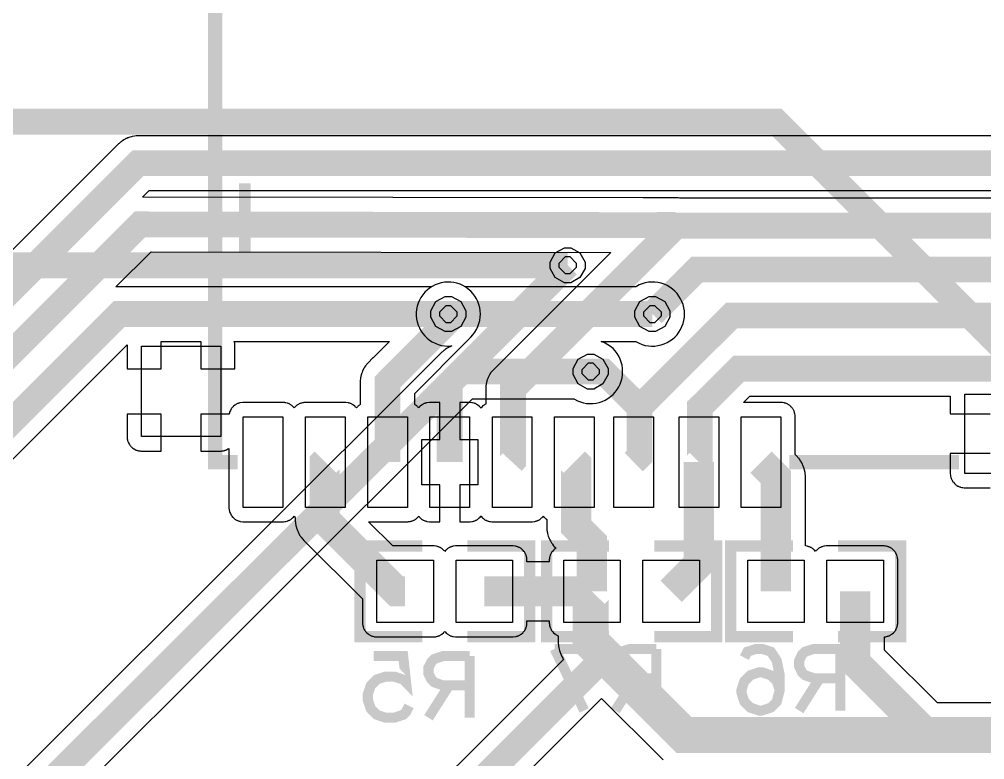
# Model space of a CAD drawing. Extents: x 0 to 5, y 0 to 2.5.
# Drawn here: x 2.602 to 3.301, y 1.05 to 1.587 of the extents above; entities that cross this region are included whole.
import ezdxf

# ---------------------------------------------------------------- set-up
doc = ezdxf.new("R2010")
doc.units = 0
doc.layers.get('0').update_dxf_attribs({"linetype": 'CONTINUOUS'})

msp = doc.modelspace()

# ---------------------------------------------------------------- linework, layer by layer
at = {"color": 54}
for points, const_width in [([(3.05094, 1.81928), (2.74343, 1.81928), (2.74343, 1.26563), (2.75976, 1.26563)], 0.010417), ([(3.28271, 1.26563), (3.15967, 1.26563)], 0.010417), ([(2.89356, 1.2047), (2.84842, 1.2047), (2.84842, 1.13905), (2.89356, 1.13905)], 0.008202), ([(2.92638, 1.2047), (2.97146, 1.2047), (2.97146, 1.13905), (2.92638, 1.13905)], 0.008202), ([(3.02897, 1.2047), (2.98383, 1.2047), (2.98383, 1.13905), (3.02897, 1.13905)], 0.008202), ([(3.06179, 1.2047), (3.10688, 1.2047), (3.10688, 1.13905), (3.06179, 1.13905)], 0.008202), ([(3.16228, 1.13905), (3.11708, 1.13905), (3.11708, 1.2047), (3.16228, 1.2047)], 0.008202), ([(3.19499, 1.13905), (3.24024, 1.13905), (3.24024, 1.2047), (3.19499, 1.2047)], 0.008202), ([(2.98958, 1.13021), (3.01096, 1.0855)], 0.007292), ([(3.01947, 1.13021), (2.98958, 1.13021)], 0.007292), ([(3.06332, 1.13021), (3.04417, 1.13021), (3.03782, 1.12815), (3.03564, 1.12603), (3.03353, 1.12174), (3.03353, 1.11751), (3.03564, 1.11323), (3.03782, 1.11106), (3.04417, 1.10894), (3.06332, 1.10894)], 0.007292), ([(3.06332, 1.13021), (3.06332, 1.0855)], 0.007292), ([(3.12706, 1.12386), (3.12929, 1.12815), (3.13564, 1.13021), (3.13992, 1.13021), (3.14626, 1.12815), (3.1505, 1.12174), (3.15272, 1.11106), (3.15272, 1.10042), (3.1505, 1.09185), (3.14626, 1.08762), (3.13992, 1.0855), (3.13769, 1.0855), (3.13135, 1.08762), (3.12706, 1.09185), (3.125, 1.09831), (3.125, 1.10042), (3.12706, 1.10677), (3.13135, 1.11106), (3.13769, 1.11323), (3.13992, 1.11323), (3.14626, 1.11106), (3.1505, 1.10677), (3.15272, 1.10042)], 0.007292), ([(3.19656, 1.13021), (3.1774, 1.13021), (3.17106, 1.12815), (3.16883, 1.12603), (3.16678, 1.12174), (3.16678, 1.11751), (3.16883, 1.11323), (3.17106, 1.11106), (3.1774, 1.10894), (3.19656, 1.10894)], 0.007292), ([(3.19656, 1.13021), (3.19656, 1.0855)], 0.007292), ([(2.85846, 1.125), (2.87978, 1.125), (2.88189, 1.10585), (2.87978, 1.10802), (2.87332, 1.11008), (2.86697, 1.11008), (2.86062, 1.10802), (2.85633, 1.10373), (2.85417, 1.09738), (2.85417, 1.0931), (2.85633, 1.08664), (2.86062, 1.08241), (2.86697, 1.0803), (2.87332, 1.0803), (2.87978, 1.08241), (2.88189, 1.08458), (2.88406, 1.08887)], 0.007292), ([(2.9279, 1.125), (2.90875, 1.125), (2.9024, 1.12294), (2.90022, 1.12082), (2.89811, 1.11654), (2.89811, 1.1123), (2.90022, 1.10802), (2.9024, 1.10585), (2.90875, 1.10373), (2.9279, 1.10373)], 0.007292), ([(2.9279, 1.125), (2.9279, 1.0803)], 0.007292), ([(3.04844, 1.10894), (3.03353, 1.0855)], 0.007292), ([(3.18164, 1.10894), (3.16678, 1.0855)], 0.007292), ([(2.91303, 1.10373), (2.89811, 1.0803)], 0.007292)]:
    msp.add_lwpolyline(points, dxfattribs=dict(at, const_width=const_width))
at = {"color": 5}
for points, const_width in [([(3.96929, 1.73122), (3.96929, 1.7724), (3.94374, 1.7979), (3.78961, 1.7979), (3.47396, 1.48232), (2.6875, 1.48232), (2.24164, 1.03646), (2.24164, 0.829156), (2.33018, 0.740614)], 0.01875), ([(2.33018, 0.844781), (2.32394, 0.844781), (2.28125, 0.887478), (2.28125, 1.03022), (2.68896, 1.43793), (3.05365, 1.43739), (3.0771, 1.4375)], 0.01875), ([(3.77399, 1.43707), (3.07769, 1.43707), (2.95936, 1.31874), (2.95936, 1.26628), (2.95876, 1.26563)], 0.01875), ([(2.91351, 1.26563), (2.91351, 1.32292), (2.99897, 1.40831)], 0.01875), ([(3.83854, 1.37185), (3.80106, 1.37185), (3.76768, 1.40522), (3.09272, 1.40522), (3.06044, 1.37294)], 0.01875), ([(2.91249, 1.37294), (2.67393, 1.37294), (2.32915, 1.0281), (2.32915, 0.949978), (2.33018, 0.948947)], 0.01875), ([(2.91249, 1.37294), (2.91249, 1.36773), (2.87185, 1.32709)], 0.01875), ([(3.87136, 1.37185), (3.87136, 1.33697), (3.84896, 1.31456), (3.81044, 1.31456), (3.75315, 1.37185), (3.11774, 1.37185), (3.05106, 1.30523), (3.05106, 1.2698), (3.04688, 1.26563)], 0.01875), ([(3.90419, 1.37185), (3.90419, 1.32606), (3.85732, 1.27919), (3.79372, 1.27919), (3.73958, 1.33333), (3.12294, 1.33333), (3.09478, 1.30523), (3.09478, 1.26633), (3.09407, 1.26563)], 0.01875), ([(2.86843, 1.26563), (2.86843, 1.32362), (2.87185, 1.32709)], 0.01875), ([(3.01563, 1.33127), (3.02501, 1.33127), (3.05106, 1.30523)], 0.01875), ([(2.88112, 1.17188), (2.875, 1.17188), (2.82292, 1.22396), (2.82292, 1.26519), (2.82335, 1.26563)], 0.021875), ([(3.01654, 1.17188), (3.01654, 1.20741), (3.00521, 1.21875), (3.00521, 1.26427), (3.00385, 1.26563)], 0.021875), ([(3.09407, 1.26563), (3.09407, 1.19189), (3.07406, 1.17188)], 0.021875), ([(3.1499, 1.17188), (3.1499, 1.25488), (3.13917, 1.26563)], 0.021875), ([(3.01654, 1.17188), (2.93864, 1.17188)], 0.021875), ([(4.05208, 1.01042), (3.51042, 1.01042), (3.45313, 1.06771), (3.08333, 1.06771), (3.01563, 1.13542), (3.01563, 1.17095), (3.01654, 1.17188)], 0.026042), ([(3.20742, 1.17188), (3.20742, 1.1205), (3.2601, 1.06771)], 0.021875), ([(2.43435, 0.948947), (2.85032, 0.948947), (3.02626, 1.12478)], 0.01875)]:
    msp.add_lwpolyline(points, dxfattribs=dict(at, const_width=const_width))
at = {"color": 1, "const_width": 0.01875}
for points in [[(3.39481, 1.21457), (3.39481, 1.26769), (3.15001, 1.51247), (1.32606, 1.51247), (1.26666, 1.45313), (0.807292, 1.45313), (0.791667, 1.4375)], [(2.99897, 1.40831), (0.820856, 1.40831), (0.791667, 1.4375)], [(3.06044, 1.37294), (2.91249, 1.37294)], [(2.43435, 0.844781), (2.92188, 1.33127), (3.01563, 1.33127)]]:
    msp.add_lwpolyline(points, dxfattribs=at)
at = {"color": 5}
for points in [[(3.46576, 1.50206), (2.68631, 1.50206), (2.68511, 1.50196), (2.68332, 1.50162), (2.68278, 1.50151), (2.68158, 1.50119), (2.68104, 1.50097), (2.6805, 1.50082), (2.6799, 1.5006), (2.67936, 1.50032), (2.67882, 1.50011), (2.67828, 1.49983), (2.67779, 1.49951), (2.67725, 1.49924), (2.67626, 1.49858), (2.67578, 1.49821), (2.67529, 1.49789), (2.67481, 1.4975), (2.67437, 1.49713), (2.67393, 1.49669), (2.6735, 1.49631), (2.22765, 1.05046)], [(3.73465, 1.45687), (3.08111, 1.45687), (3.08111, 1.45687), (3.08089, 1.45692), (3.07997, 1.45708), (3.079, 1.45719), (3.07796, 1.45725), (3.07699, 1.45731), (3.0536, 1.45719), (2.69092, 1.45768), (2.69569, 1.46251), (3.47515, 1.46251)], [(2.34896, 1.01991), (2.67969, 1.35064), (2.67969, 1.35053), (2.67964, 1.3501), (2.67964, 1.33328), (2.70437, 1.33328), (2.70437, 1.35314), (2.73313, 1.35314), (2.73313, 1.33328), (2.75786, 1.33328), (2.75786, 1.3501), (2.75782, 1.35053), (2.75782, 1.35097), (2.75776, 1.3514), (2.75765, 1.35183), (2.75754, 1.35221), (2.75732, 1.35308), (2.75726, 1.35314), (2.86996, 1.35314), (2.85796, 1.34115), (2.85786, 1.34109), (2.85444, 1.33762), (2.854, 1.33718), (2.85325, 1.33632), (2.85286, 1.33583), (2.85249, 1.33539), (2.85183, 1.33442), (2.85151, 1.33388), (2.85118, 1.33339), (2.85038, 1.33176), (2.84993, 1.33068), (2.84972, 1.33008), (2.84956, 1.32954), (2.84939, 1.32894), (2.84924, 1.3284), (2.84907, 1.3278), (2.84885, 1.32661), (2.84864, 1.32422), (2.84864, 1.30729), (2.84836, 1.30713), (2.84804, 1.30691), (2.84771, 1.30664), (2.84733, 1.30637), (2.847, 1.3061), (2.84674, 1.30577), (2.8464, 1.3055), (2.84586, 1.30485), (2.84565, 1.30518), (2.84538, 1.3055), (2.84506, 1.30577), (2.84472, 1.3061), (2.84375, 1.30691), (2.84338, 1.30713), (2.84304, 1.3074), (2.84267, 1.30762), (2.84229, 1.30778), (2.84185, 1.308), (2.84147, 1.30816), (2.8411, 1.30827), (2.84065, 1.30843), (2.84022, 1.30854), (2.83985, 1.30865), (2.83811, 1.30887), (2.80854, 1.30887), (2.80767, 1.30876), (2.80729, 1.3087), (2.80686, 1.30865), (2.80599, 1.30843), (2.80561, 1.30827), (2.80518, 1.30816), (2.80479, 1.308), (2.80442, 1.30778), (2.80404, 1.30762), (2.80365, 1.3074), (2.80328, 1.30713), (2.80296, 1.30691), (2.80257, 1.30664), (2.80192, 1.3061), (2.80132, 1.3055), (2.80078, 1.30485), (2.80024, 1.3055), (2.79964, 1.3061), (2.79899, 1.30664), (2.79861, 1.30691), (2.79829, 1.30713), (2.7979, 1.3074), (2.79753, 1.30762), (2.79715, 1.30778), (2.79676, 1.308), (2.79639, 1.30816), (2.79596, 1.30827), (2.79557, 1.30843), (2.79471, 1.30865), (2.79428, 1.3087), (2.79389, 1.30876), (2.79303, 1.30887), (2.76346, 1.30887), (2.76172, 1.30865), (2.76133, 1.30854), (2.7609, 1.30843), (2.76047, 1.30827), (2.7601, 1.30816), (2.75971, 1.308), (2.75928, 1.30778), (2.7589, 1.30762), (2.75851, 1.3074), (2.75819, 1.30713), (2.75782, 1.30691), (2.75683, 1.3061), (2.75651, 1.30577), (2.75618, 1.3055), (2.75564, 1.30485), (2.75537, 1.30447), (2.75515, 1.30414), (2.7545, 1.30301), (2.75418, 1.30225), (2.75401, 1.30181), (2.7539, 1.30143), (2.75369, 1.30056), (2.75364, 1.30046), (2.73313, 1.30046), (2.73313, 1.27365), (2.74789, 1.27365), (2.74832, 1.27371), (2.74875, 1.27371), (2.74918, 1.27382), (2.74963, 1.27387), (2.75, 1.27398), (2.75043, 1.27409), (2.75082, 1.2742), (2.75125, 1.27436), (2.75201, 1.27468), (2.75244, 1.2749), (2.75276, 1.27512), (2.75315, 1.27534), (2.75347, 1.27555), (2.75347, 1.23193), (2.75353, 1.23155), (2.75358, 1.23112), (2.7539, 1.22982), (2.75401, 1.22944), (2.75418, 1.229), (2.7545, 1.22824), (2.75515, 1.22711), (2.75537, 1.22678), (2.75564, 1.2264), (2.75618, 1.22575), (2.75651, 1.22548), (2.75683, 1.22515), (2.75782, 1.22434), (2.75819, 1.22412), (2.75851, 1.22385), (2.7589, 1.22363), (2.75928, 1.22347), (2.75971, 1.22325), (2.7601, 1.22309), (2.76047, 1.22298), (2.7609, 1.22282), (2.76133, 1.22271), (2.76172, 1.2226), (2.76346, 1.22238), (2.79303, 1.22238), (2.79389, 1.22249), (2.79428, 1.22255), (2.79471, 1.2226), (2.79557, 1.22282), (2.79596, 1.22298), (2.79639, 1.22309), (2.79676, 1.22325), (2.79715, 1.22347), (2.79753, 1.22363), (2.7979, 1.22385), (2.79829, 1.22412), (2.79861, 1.22434), (2.79899, 1.22461), (2.79964, 1.22515), (2.80024, 1.22575), (2.80078, 1.2264), (2.80132, 1.22575), (2.80154, 1.22548), (2.80154, 1.22396), (2.8016, 1.22336), (2.8016, 1.22271), (2.80165, 1.22211), (2.80171, 1.22146), (2.80181, 1.22087), (2.80186, 1.22027), (2.80203, 1.21962), (2.80214, 1.21902), (2.80263, 1.21723), (2.80285, 1.21663), (2.80306, 1.21609), (2.80333, 1.21549), (2.80354, 1.21495), (2.80382, 1.21436), (2.80414, 1.21381), (2.80442, 1.21327), (2.80474, 1.21273), (2.80507, 1.21224), (2.80544, 1.2117), (2.80578, 1.21121), (2.80653, 1.21023), (2.80697, 1.20974), (2.80783, 1.20888), (2.85026, 1.1664), (2.85026, 1.14887), (2.85038, 1.148), (2.85042, 1.14762), (2.85047, 1.14719), (2.85069, 1.14632), (2.85086, 1.14594), (2.85097, 1.14551), (2.85113, 1.14513), (2.85135, 1.14475), (2.85151, 1.14437), (2.85194, 1.14361), (2.85221, 1.14328), (2.85249, 1.1429), (2.85331, 1.14193), (2.85428, 1.14111), (2.85465, 1.14084), (2.85499, 1.14063), (2.85536, 1.14035), (2.85574, 1.14014), (2.85613, 1.13997), (2.8565, 1.13976), (2.85688, 1.13959), (2.85732, 1.13949), (2.85769, 1.13932), (2.85856, 1.13911), (2.859, 1.13905), (2.85938, 1.139), (2.86025, 1.13889), (2.90213, 1.13889), (2.90343, 1.13905), (2.90381, 1.13911), (2.90468, 1.13932), (2.90506, 1.13949), (2.90549, 1.13959), (2.90588, 1.13976), (2.90625, 1.13997), (2.90662, 1.14014), (2.90701, 1.14035), (2.90739, 1.14063), (2.90776, 1.14084), (2.90907, 1.14193), (2.90935, 1.14225), (2.90967, 1.14258), (2.90989, 1.1429), (2.91043, 1.14225), (2.91103, 1.14166), (2.91135, 1.14138), (2.91174, 1.14111), (2.91206, 1.14084), (2.91237, 1.14063), (2.91276, 1.14035), (2.91314, 1.14014), (2.91351, 1.13997), (2.9139, 1.13976), (2.91433, 1.13959), (2.91471, 1.13949), (2.91515, 1.13932), (2.91553, 1.13921), (2.91596, 1.13911), (2.91769, 1.13889), (2.95953, 1.13889), (2.96126, 1.13911), (2.96164, 1.13921), (2.96208, 1.13932), (2.96251, 1.13949), (2.96289, 1.13959), (2.96326, 1.13976), (2.96371, 1.13997), (2.96408, 1.14014), (2.96446, 1.14035), (2.96479, 1.14063), (2.96517, 1.14084), (2.96647, 1.14193), (2.96679, 1.14225), (2.96733, 1.1429), (2.96761, 1.14328), (2.96783, 1.14361), (2.96847, 1.14475), (2.96881, 1.14551), (2.96897, 1.14594), (2.96907, 1.14632), (2.9694, 1.14762), (2.96946, 1.148), (2.96951, 1.14844), (2.96951, 1.1505), (2.98568, 1.1505), (2.98568, 1.14887), (2.98579, 1.148), (2.98583, 1.14762), (2.98589, 1.14719), (2.98611, 1.14632), (2.98628, 1.14594), (2.98639, 1.14551), (2.98654, 1.14513), (2.98676, 1.14475), (2.98693, 1.14437), (2.98736, 1.14361), (2.98762, 1.14328), (2.9879, 1.1429), (2.98872, 1.14193), (2.98969, 1.14111), (2.99007, 1.14084), (2.9904, 1.14063), (2.99078, 1.14035), (2.99115, 1.14014), (2.99154, 1.13997), (2.99192, 1.13976), (2.99219, 1.13965), (2.99219, 1.13477), (2.9924, 1.13216), (2.99262, 1.13086), (2.99311, 1.12891), (2.99328, 1.12831), (2.99349, 1.12766), (2.99371, 1.12706), (2.99479, 1.12468), (2.99511, 1.12408), (2.99544, 1.12353), (2.99576, 1.12294), (2.99599, 1.12261), (2.84212, 0.96875)], [(3.45378, 1.09115), (3.26693, 1.09115), (3.22874, 1.12934), (3.22874, 1.13894), (3.22917, 1.139), (3.22954, 1.13905), (3.22999, 1.13911), (3.23085, 1.13932), (3.23122, 1.13949), (3.23167, 1.13959), (3.23204, 1.13976), (3.23242, 1.13997), (3.23281, 1.14014), (3.23318, 1.14035), (3.23356, 1.14063), (3.23389, 1.14084), (3.23426, 1.14111), (3.23525, 1.14193), (3.23606, 1.1429), (3.23633, 1.14328), (3.2366, 1.14361), (3.23703, 1.14437), (3.23719, 1.14475), (3.23742, 1.14513), (3.23757, 1.14551), (3.23768, 1.14594), (3.23785, 1.14632), (3.23807, 1.14719), (3.23817, 1.14806), (3.23822, 1.14844), (3.23828, 1.14887), (3.23828, 1.19488), (3.23817, 1.19575), (3.23813, 1.19613), (3.23807, 1.19656), (3.23785, 1.19743), (3.23768, 1.19781), (3.23757, 1.19824), (3.23742, 1.19862), (3.23719, 1.199), (3.23703, 1.19938), (3.2366, 1.20014), (3.23633, 1.20047), (3.23606, 1.20085), (3.23525, 1.20182), (3.23426, 1.20264), (3.23389, 1.20291), (3.23356, 1.20313), (3.23318, 1.2034), (3.23281, 1.20361), (3.23242, 1.20378), (3.23204, 1.20399), (3.23167, 1.20416), (3.23122, 1.20426), (3.23085, 1.20443), (3.22999, 1.20464), (3.22954, 1.2047), (3.22917, 1.20475), (3.22831, 1.20486), (3.18642, 1.20486), (3.18511, 1.2047), (3.18474, 1.20464), (3.18386, 1.20443), (3.18349, 1.20426), (3.18306, 1.20416), (3.18267, 1.20399), (3.18229, 1.20378), (3.18192, 1.20361), (3.18153, 1.2034), (3.18115, 1.20313), (3.18078, 1.20291), (3.17947, 1.20182), (3.17919, 1.2015), (3.17887, 1.20117), (3.17865, 1.20085), (3.17811, 1.2015), (3.17751, 1.20209), (3.17719, 1.20237), (3.17681, 1.20264), (3.17649, 1.20291), (3.17617, 1.20313), (3.17578, 1.2034), (3.1754, 1.20361), (3.17503, 1.20378), (3.17464, 1.20399), (3.17421, 1.20416), (3.17383, 1.20426), (3.17339, 1.20443), (3.17301, 1.20454), (3.17258, 1.20464), (3.17128, 1.20481), (3.17128, 1.25608), (3.17122, 1.25673), (3.17117, 1.25732), (3.17106, 1.25798), (3.17074, 1.25977), (3.17042, 1.26096), (3.17019, 1.26156), (3.17003, 1.26215), (3.16976, 1.26275), (3.16954, 1.26329), (3.16928, 1.26389), (3.16846, 1.26552), (3.16781, 1.2666), (3.16743, 1.26709), (3.16704, 1.26763), (3.16667, 1.26812), (3.16629, 1.26855), (3.1659, 1.26904), (3.16547, 1.26953), (3.16396, 1.27105), (3.16396, 1.29888), (3.1639, 1.29932), (3.16385, 1.2997), (3.16374, 1.30056), (3.16351, 1.30143), (3.16336, 1.30181), (3.16325, 1.30225), (3.16308, 1.30263), (3.16288, 1.30301), (3.16271, 1.30339), (3.16249, 1.30377), (3.16222, 1.30414), (3.162, 1.30447), (3.16174, 1.30485), (3.16118, 1.3055), (3.16086, 1.30577), (3.1606, 1.3061), (3.15994, 1.30664), (3.15956, 1.30691), (3.15924, 1.30713), (3.15886, 1.3074), (3.15847, 1.30762), (3.1581, 1.30778), (3.15771, 1.308), (3.15728, 1.30816), (3.1569, 1.30827), (3.15647, 1.30843), (3.15608, 1.30854), (3.15565, 1.30865), (3.15479, 1.30876), (3.1544, 1.30881), (3.15397, 1.30887), (3.12642, 1.30887), (3.13112, 1.31353), (3.27632, 1.31353), (3.27632, 1.30051), (3.30518, 1.30051)], [(3.30518, 1.27181), (3.27632, 1.27181), (3.27632, 1.257), (3.27642, 1.25613), (3.27647, 1.25575), (3.27653, 1.25532), (3.27675, 1.25445), (3.27692, 1.25407), (3.27701, 1.25363), (3.27718, 1.25326), (3.2774, 1.25288), (3.27756, 1.2525), (3.278, 1.25174), (3.27826, 1.25141), (3.27854, 1.25103), (3.27935, 1.25005), (3.28033, 1.24924), (3.28071, 1.24897), (3.28103, 1.2487), (3.28179, 1.24826), (3.28217, 1.2481), (3.28256, 1.24788), (3.28293, 1.24772), (3.28336, 1.24761), (3.28375, 1.24745), (3.28461, 1.24723), (3.28504, 1.24718), (3.28543, 1.24712), (3.28629, 1.24702), (3.28674, 1.24702), (3.28674, 1.24702), (3.30518, 1.24702)], [(2.86431, 0.93495), (3.0236, 1.09429), (3.06679, 1.05116), (3.06722, 1.05067), (3.06819, 1.0498)]]:
    msp.add_lwpolyline(points, dxfattribs=at)
at = {"color": 2, "const_width": 0.008333}
for points in [[(2.76497, 1.46783), (2.76497, 1.39968)], [(2.73085, 1.43375), (2.79904, 1.43375)]]:
    msp.add_lwpolyline(points, dxfattribs=at)
at = {"color": 254}
for points in [[(3.01167, 1.40831), (3.01167, 1.40608), (3.00792, 1.39936), (3.00119, 1.39561), (2.99897, 1.39561), (2.99669, 1.39561), (2.9899, 1.39936), (2.98622, 1.40608), (2.98622, 1.40831), (2.98622, 1.4106), (2.9899, 1.41738), (2.99669, 1.42106), (2.99897, 1.42106), (3.00119, 1.42106), (3.00792, 1.41738), (3.01167, 1.4106), (3.01167, 1.40831)], [(2.92524, 1.37294), (2.92524, 1.37071), (2.9215, 1.36393), (2.91471, 1.36019), (2.91249, 1.36019), (2.91021, 1.36019), (2.90349, 1.36393), (2.89979, 1.37071), (2.89979, 1.37294), (2.89979, 1.37522), (2.90349, 1.38194), (2.91021, 1.38563), (2.91249, 1.38563), (2.91471, 1.38563), (2.9215, 1.38194), (2.92524, 1.37522), (2.92524, 1.37294)], [(3.07314, 1.37294), (3.07314, 1.37071), (3.06939, 1.36393), (3.06267, 1.36019), (3.06044, 1.36019), (3.05817, 1.36019), (3.05138, 1.36393), (3.04769, 1.37071), (3.04769, 1.37294), (3.04769, 1.37522), (3.05138, 1.38194), (3.05817, 1.38563), (3.06044, 1.38563), (3.06267, 1.38563), (3.06939, 1.38194), (3.07314, 1.37522), (3.07314, 1.37294)], [(3.02832, 1.33127), (3.02832, 1.32905), (3.02458, 1.32227), (3.01785, 1.31852), (3.01563, 1.31852), (3.01335, 1.31852), (3.00663, 1.32227), (3.00293, 1.32905), (3.00293, 1.33127), (3.00293, 1.33355), (3.00663, 1.34028), (3.01335, 1.34397), (3.01563, 1.34397), (3.01785, 1.34397), (3.02458, 1.34028), (3.02832, 1.33355), (3.02832, 1.33127)]]:
    msp.add_lwpolyline(points, close=True, dxfattribs=at)
at = {"color": 5}
for points in [[(2.96951, 1.19325), (2.96951, 1.19531), (2.96946, 1.19569), (2.9694, 1.19613), (2.96907, 1.19743), (2.96897, 1.19781), (2.96881, 1.19824), (2.96847, 1.199), (2.96783, 1.20014), (2.96761, 1.20047), (2.96733, 1.20085), (2.96679, 1.2015), (2.96647, 1.20182), (2.96517, 1.20291), (2.96479, 1.20313), (2.96446, 1.2034), (2.96408, 1.20361), (2.96371, 1.20378), (2.96326, 1.20399), (2.96289, 1.20416), (2.96251, 1.20426), (2.96208, 1.20443), (2.96164, 1.20454), (2.96126, 1.20464), (2.95953, 1.20486), (2.91769, 1.20486), (2.91596, 1.20464), (2.91553, 1.20454), (2.91515, 1.20443), (2.91471, 1.20426), (2.91433, 1.20416), (2.9139, 1.20399), (2.91351, 1.20378), (2.91314, 1.20361), (2.91276, 1.2034), (2.91237, 1.20313), (2.91206, 1.20291), (2.91174, 1.20264), (2.91135, 1.20237), (2.91103, 1.20209), (2.91043, 1.2015), (2.90989, 1.20085), (2.90967, 1.20117), (2.90935, 1.2015), (2.90907, 1.20182), (2.90776, 1.20291), (2.90739, 1.20313), (2.90701, 1.2034), (2.90662, 1.20361), (2.90625, 1.20378), (2.90588, 1.20399), (2.90549, 1.20416), (2.90506, 1.20426), (2.90468, 1.20443), (2.90381, 1.20464), (2.90343, 1.2047), (2.90213, 1.20486), (2.87224, 1.20486), (2.85465, 1.22238), (2.88325, 1.22238), (2.88363, 1.22244), (2.88493, 1.2226), (2.88536, 1.22271), (2.88574, 1.22282), (2.88618, 1.22298), (2.88656, 1.22309), (2.88699, 1.22325), (2.88738, 1.22347), (2.88775, 1.22363), (2.88813, 1.22385), (2.88851, 1.22412), (2.88883, 1.22434), (2.88921, 1.22461), (2.88986, 1.22515), (2.89014, 1.22548), (2.89046, 1.22575), (2.891, 1.2264), (2.89122, 1.22607), (2.89214, 1.22515), (2.89312, 1.22434), (2.8935, 1.22412), (2.89387, 1.22385), (2.89421, 1.22363), (2.89458, 1.22347), (2.89501, 1.22325), (2.8954, 1.22309), (2.89578, 1.22298), (2.89621, 1.22282), (2.89665, 1.22271), (2.89703, 1.2226), (2.89876, 1.22238), (2.90636, 1.22238), (2.90636, 1.24924), (2.89324, 1.24924), (2.89324, 1.28201), (2.90636, 1.28201), (2.90636, 1.30887), (2.89876, 1.30887), (2.89703, 1.30865), (2.89665, 1.30854), (2.89621, 1.30843), (2.89578, 1.30827), (2.8954, 1.30816), (2.89501, 1.308), (2.89458, 1.30778), (2.89421, 1.30762), (2.89387, 1.3074), (2.8935, 1.30713), (2.89312, 1.30691), (2.89214, 1.3061), (2.89122, 1.30518), (2.891, 1.30485), (2.89046, 1.3055), (2.89014, 1.30577), (2.88986, 1.3061), (2.88921, 1.30664), (2.88883, 1.30691), (2.88851, 1.30713), (2.88824, 1.30729), (2.88824, 1.31543), (2.92649, 1.35373), (2.92692, 1.35417), (2.92768, 1.35503), (2.92806, 1.35552), (2.92844, 1.35596), (2.92854, 1.35612), (2.92871, 1.35628), (2.93028, 1.35796), (2.93169, 1.35981), (2.93289, 1.36182), (2.93392, 1.36388), (2.93468, 1.36605), (2.93528, 1.36833), (2.9356, 1.37061), (2.93571, 1.37294), (2.9356, 1.37522), (2.93528, 1.3775), (2.93468, 1.37978), (2.93392, 1.38194), (2.93289, 1.38401), (2.93169, 1.38601), (2.93028, 1.38786), (2.92871, 1.38954), (2.92697, 1.39106), (2.92512, 1.39242), (2.92312, 1.39361), (2.92101, 1.39453), (2.91878, 1.39529), (2.91656, 1.39578), (2.91422, 1.39611), (2.91194, 1.39615), (2.90961, 1.396), (2.90733, 1.39556), (2.90511, 1.39497), (2.90294, 1.3941), (2.90088, 1.39301), (2.90039, 1.39268), (2.67275, 1.39268), (2.67215, 1.39264), (2.6716, 1.39258), (2.69715, 1.41813), (3.03028, 1.41764), (2.94536, 1.33274), (2.94499, 1.3323), (2.94456, 1.33187), (2.94417, 1.33143), (2.94342, 1.33046), (2.94243, 1.32899), (2.94211, 1.32845), (2.94185, 1.32796), (2.94157, 1.32742), (2.94135, 1.32688), (2.94108, 1.32633), (2.94086, 1.32579), (2.94065, 1.3252), (2.94049, 1.32465), (2.94032, 1.32406), (2.94015, 1.32351), (2.94006, 1.32292), (2.93989, 1.32232), (2.93983, 1.32172), (2.93972, 1.32113), (2.93961, 1.31993), (2.93961, 1.31934), (2.93956, 1.31874), (2.93956, 1.30767), (2.93946, 1.30762), (2.93907, 1.3074), (2.93869, 1.30713), (2.93838, 1.30691), (2.93799, 1.30664), (2.93733, 1.3061), (2.93674, 1.3055), (2.93619, 1.30485), (2.93614, 1.3048), (2.93608, 1.30485), (2.93554, 1.3055), (2.93494, 1.3061), (2.93397, 1.30691), (2.9336, 1.30713), (2.93321, 1.3074), (2.93283, 1.30762), (2.93246, 1.30778), (2.93207, 1.308), (2.93169, 1.30816), (2.93126, 1.30827), (2.93087, 1.30843), (2.93001, 1.30865), (2.92964, 1.3087), (2.92833, 1.30887), (2.92074, 1.30887), (2.92074, 1.28201), (2.93397, 1.28201), (2.93397, 1.24924), (2.92074, 1.24924), (2.92074, 1.22238), (2.92833, 1.22238), (2.92964, 1.22255), (2.93001, 1.2226), (2.93087, 1.22282), (2.93126, 1.22298), (2.93169, 1.22309), (2.93207, 1.22325), (2.93246, 1.22347), (2.93283, 1.22363), (2.93321, 1.22385), (2.9336, 1.22412), (2.93397, 1.22434), (2.93494, 1.22515), (2.93554, 1.22575), (2.93608, 1.2264), (2.93614, 1.22645), (2.93619, 1.2264), (2.93674, 1.22575), (2.93733, 1.22515), (2.93799, 1.22461), (2.93838, 1.22434), (2.93869, 1.22412), (2.93907, 1.22385), (2.93946, 1.22363), (2.93983, 1.22347), (2.94021, 1.22325), (2.9406, 1.22309), (2.94103, 1.22298), (2.9414, 1.22282), (2.94228, 1.2226), (2.94271, 1.22255), (2.94308, 1.22249), (2.94396, 1.22238), (2.97353, 1.22238), (2.97526, 1.2226), (2.97564, 1.22271), (2.97607, 1.22282), (2.97651, 1.22298), (2.97689, 1.22309), (2.97726, 1.22325), (2.97771, 1.22347), (2.97808, 1.22363), (2.97846, 1.22385), (2.97879, 1.22412), (2.97917, 1.22434), (2.98014, 1.22515), (2.98047, 1.22548), (2.98079, 1.22575), (2.98107, 1.22607), (2.98128, 1.2264), (2.98182, 1.22575), (2.98215, 1.22548), (2.98242, 1.22515), (2.98275, 1.22488), (2.98313, 1.22461), (2.98346, 1.22434), (2.98378, 1.22412), (2.98383, 1.22407), (2.98383, 1.21875), (2.98389, 1.21815), (2.98389, 1.2175), (2.98394, 1.21691), (2.984, 1.21625), (2.9841, 1.21566), (2.98415, 1.21506), (2.98432, 1.21441), (2.98443, 1.21381), (2.98492, 1.21202), (2.98514, 1.21143), (2.98535, 1.21088), (2.98562, 1.21029), (2.98583, 1.20974), (2.98611, 1.20915), (2.98643, 1.2086), (2.98671, 1.20806), (2.98703, 1.20752), (2.98736, 1.20703), (2.98774, 1.20649), (2.98807, 1.206), (2.98882, 1.20502), (2.98926, 1.20454), (2.99013, 1.20367), (2.9905, 1.20323), (2.9904, 1.20313), (2.99007, 1.20291), (2.98969, 1.20264), (2.98872, 1.20182), (2.9879, 1.20085), (2.98762, 1.20047), (2.98736, 1.20014), (2.98693, 1.19938), (2.98676, 1.199), (2.98654, 1.19862), (2.98639, 1.19824), (2.98628, 1.19781), (2.98611, 1.19743), (2.98589, 1.19656), (2.98579, 1.19569), (2.98574, 1.19531), (2.98568, 1.19488), (2.98568, 1.19325), (2.96951, 1.19325)], [(2.69, 1.34966), (2.7475, 1.34966), (2.7475, 1.28407), (2.69, 1.28407), (2.69, 1.34966)], [(3.28678, 1.31489), (3.36051, 1.31489), (3.36051, 1.25738), (3.28678, 1.25738), (3.28678, 1.31489)], [(2.69006, 1.27365), (2.70437, 1.27365), (2.70437, 1.30046), (2.67964, 1.30046), (2.67964, 1.28364), (2.67969, 1.2832), (2.67969, 1.28277), (2.67974, 1.28233), (2.67985, 1.28196), (2.68007, 1.28109), (2.68018, 1.28071), (2.68033, 1.28027), (2.68067, 1.27951), (2.68132, 1.27837), (2.68158, 1.27799), (2.68181, 1.27767), (2.68207, 1.27734), (2.6824, 1.27702), (2.68267, 1.27669), (2.683, 1.27642), (2.68332, 1.2761), (2.68365, 1.27582), (2.68397, 1.27561), (2.68435, 1.27534), (2.68474, 1.27512), (2.68506, 1.2749), (2.68549, 1.27468), (2.68625, 1.27436), (2.68668, 1.2742), (2.68707, 1.27409), (2.6875, 1.27398), (2.68787, 1.27387), (2.68832, 1.27382), (2.68875, 1.27371), (2.68918, 1.27371), (2.68961, 1.27365), (2.69006, 1.27365)], [(2.76383, 1.29845), (2.79258, 1.29845), (2.79258, 1.2328), (2.76383, 1.2328), (2.76383, 1.29845)], [(2.80897, 1.29845), (2.83772, 1.29845), (2.83772, 1.2328), (2.80897, 1.2328), (2.80897, 1.29845)], [(2.85406, 1.29845), (2.88282, 1.29845), (2.88282, 1.2328), (2.85406, 1.2328), (2.85406, 1.29845)], [(2.89914, 1.29845), (2.9279, 1.29845), (2.9279, 1.2328), (2.89914, 1.2328), (2.89914, 1.29845)], [(2.94439, 1.29845), (2.97314, 1.29845), (2.97314, 1.2328), (2.94439, 1.2328), (2.94439, 1.29845)], [(2.98947, 1.29845), (3.01824, 1.29845), (3.01824, 1.2328), (2.98947, 1.2328), (2.98947, 1.29845)], [(3.0325, 1.29845), (3.06125, 1.29845), (3.06125, 1.2328), (3.0325, 1.2328), (3.0325, 1.29845)], [(3.07969, 1.29845), (3.10846, 1.29845), (3.10846, 1.2328), (3.07969, 1.2328), (3.07969, 1.29845)], [(3.12478, 1.29845), (3.15354, 1.29845), (3.15354, 1.2328), (3.12478, 1.2328), (3.12478, 1.29845)], [(2.86074, 1.1945), (2.90169, 1.1945), (2.90169, 1.14925), (2.86074, 1.14925), (2.86074, 1.1945)], [(2.91812, 1.1945), (2.95904, 1.1945), (2.95904, 1.14925), (2.91812, 1.14925), (2.91812, 1.1945)], [(2.99615, 1.1945), (3.03711, 1.1945), (3.03711, 1.14925), (2.99615, 1.14925), (2.99615, 1.1945)], [(3.05354, 1.1945), (3.09446, 1.1945), (3.09446, 1.14925), (3.05354, 1.14925), (3.05354, 1.1945)], [(3.1295, 1.1945), (3.17042, 1.1945), (3.17042, 1.14925), (3.1295, 1.14925), (3.1295, 1.1945)], [(3.18685, 1.1945), (3.22781, 1.1945), (3.22781, 1.14925), (3.18685, 1.14925), (3.18685, 1.1945)]]:
    msp.add_lwpolyline(points, close=True, dxfattribs=at)
at = {"color": 250}
for points in [[(3.00521, 1.40831), (3.00521, 1.40679), (3.00049, 1.40207), (2.99897, 1.40207), (2.9974, 1.40207), (2.99274, 1.40679), (2.99274, 1.40831), (2.99274, 1.40989), (2.9974, 1.41461), (2.99897, 1.41461), (3.00049, 1.41461), (3.00521, 1.40989), (3.00521, 1.40831)], [(2.91872, 1.37294), (2.91872, 1.37137), (2.91401, 1.36664), (2.91249, 1.36664), (2.91092, 1.36664), (2.90625, 1.37137), (2.90625, 1.37294), (2.90625, 1.37451), (2.91092, 1.37918), (2.91249, 1.37918), (2.91401, 1.37918), (2.91872, 1.37451), (2.91872, 1.37294)], [(3.06668, 1.37294), (3.06668, 1.37137), (3.06196, 1.36664), (3.06044, 1.36664), (3.05886, 1.36664), (3.05414, 1.37137), (3.05414, 1.37294), (3.05414, 1.37451), (3.05886, 1.37918), (3.06044, 1.37918), (3.06196, 1.37918), (3.06668, 1.37451), (3.06668, 1.37294)], [(3.02186, 1.33127), (3.02186, 1.3297), (3.01714, 1.32498), (3.01563, 1.32498), (3.01406, 1.32498), (3.00939, 1.3297), (3.00939, 1.33127), (3.00939, 1.33284), (3.01406, 1.33751), (3.01563, 1.33751), (3.01714, 1.33751), (3.02186, 1.33284), (3.02186, 1.33127)]]:
    msp.add_lwpolyline(points, close=True, dxfattribs=at)
at = {"color": 1}
msp.add_lwpolyline([(2.46707, 0.849501), (2.93007, 1.31147), (3.00347, 1.31147), (3.00401, 1.31114), (3.00608, 1.31006), (3.00825, 1.30924), (3.01047, 1.30859), (3.01275, 1.30821), (3.01503, 1.308), (3.01736, 1.30811), (3.01964, 1.30838), (3.02192, 1.30887), (3.02408, 1.30962), (3.02621, 1.31055), (3.02821, 1.31174), (3.03011, 1.3131), (3.03185, 1.31462), (3.03342, 1.3163), (3.03483, 1.31814), (3.03603, 1.32015), (3.03706, 1.32221), (3.03782, 1.32438), (3.03842, 1.32666), (3.03874, 1.32894), (3.03885, 1.33127), (3.03874, 1.33355), (3.03842, 1.33583), (3.03782, 1.33811), (3.03706, 1.34028), (3.03603, 1.34234), (3.03483, 1.34435), (3.03342, 1.34619), (3.03185, 1.34787), (3.03011, 1.34939), (3.02821, 1.35075), (3.02621, 1.35194), (3.02408, 1.35287), (3.02339, 1.35314), (3.04829, 1.35314), (3.04878, 1.35281), (3.05083, 1.35173), (3.053, 1.35091), (3.05524, 1.35026), (3.05751, 1.34988), (3.05985, 1.34966), (3.06218, 1.34977), (3.06446, 1.35004), (3.06674, 1.35053), (3.0689, 1.35129), (3.07101, 1.35221), (3.07303, 1.35341), (3.07493, 1.35476), (3.07667, 1.35628), (3.07824, 1.35796), (3.07958, 1.35981), (3.08083, 1.36182), (3.08182, 1.36388), (3.08263, 1.36605), (3.08317, 1.36833), (3.08356, 1.37061), (3.08365, 1.37294), (3.08356, 1.37522), (3.08317, 1.3775), (3.08263, 1.37978), (3.08182, 1.38194), (3.08083, 1.38401), (3.07958, 1.38601), (3.07824, 1.38786), (3.07667, 1.38954), (3.07493, 1.39106), (3.07303, 1.39242), (3.07101, 1.39361), (3.0689, 1.39453), (3.06674, 1.39529), (3.06446, 1.39578), (3.06218, 1.39611), (3.05985, 1.39615), (3.05751, 1.396), (3.05524, 1.39556), (3.053, 1.39497), (3.05083, 1.3941), (3.04878, 1.39301), (3.04829, 1.39268), (2.92464, 1.39268), (2.92312, 1.39361), (2.92101, 1.39453), (2.91878, 1.39529), (2.91656, 1.39578), (2.91422, 1.39611), (2.91194, 1.39615), (2.90961, 1.396), (2.90733, 1.39556), (2.90511, 1.39497), (2.90294, 1.3941), (2.90088, 1.39301), (2.89893, 1.39176), (2.89714, 1.39035), (2.89546, 1.38873), (2.89399, 1.38694), (2.89268, 1.38504), (2.89154, 1.38298), (2.89068, 1.38086), (2.88997, 1.37863), (2.88954, 1.37636), (2.88926, 1.37408), (2.88926, 1.37174), (2.88954, 1.36947), (2.88997, 1.36719), (2.89068, 1.36496), (2.89154, 1.36285), (2.89268, 1.36079), (2.89399, 1.35889), (2.89546, 1.3571), (2.89714, 1.35547), (2.89893, 1.35406), (2.90088, 1.35281), (2.90294, 1.35173), (2.90511, 1.35091), (2.90733, 1.35026), (2.90961, 1.34988), (2.91194, 1.34966), (2.91422, 1.34977), (2.91515, 1.34988), (2.91433, 1.34956), (2.91374, 1.34928), (2.91325, 1.34907), (2.91271, 1.3488), (2.91217, 1.34847), (2.91168, 1.3482), (2.91114, 1.34787), (2.91015, 1.34722), (2.90967, 1.34684), (2.90924, 1.34646), (2.90875, 1.34608), (2.90831, 1.34565), (2.90788, 1.34527), (2.47532, 0.913629)], dxfattribs=at)

doc.saveas('drawing.dxf')
